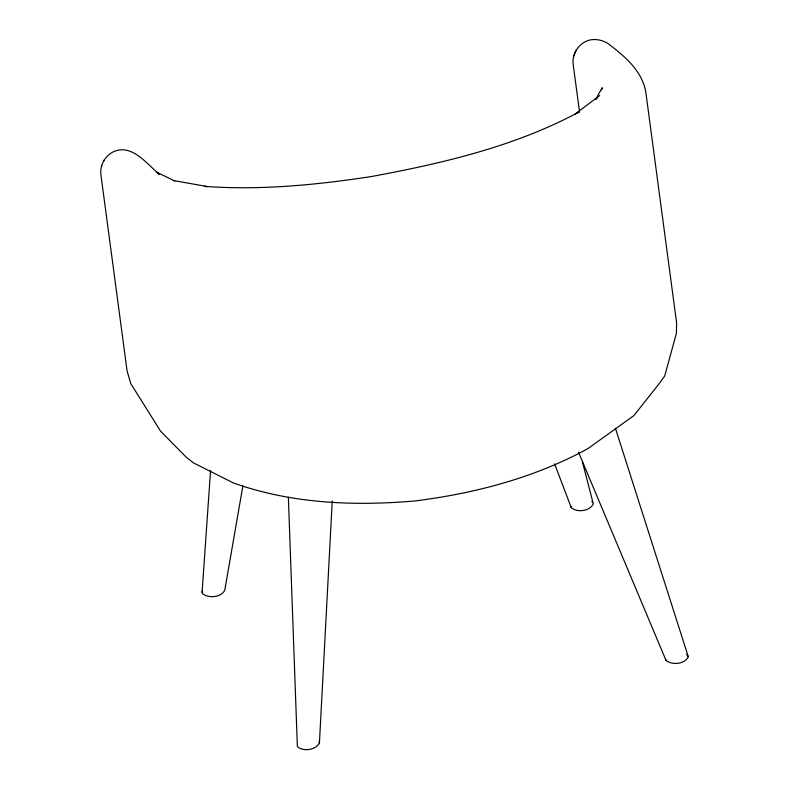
<?xml version="1.0" encoding="UTF-8"?>
<svg xmlns="http://www.w3.org/2000/svg" width="789" height="789" viewBox="0 0 789 789"><rect width="100%" height="100%" fill="white"/><g stroke="black" fill="none" stroke-linecap="round" stroke-linejoin="round"><path stroke-width="1.18" d="M288.37 497.238L297.364 746.621C303.262 751.887 315.876 750.142 319.437 742.903L332.248 500.976M242.894 485.837L224.826 589.916C221.66 597.559 208.572 598.595 202.546 593.683L202.073 592.371L210.555 470.668M158.944 174.014C146.517 163.678 131.201 142.484 112.255 152.356C104.602 156.656 99.976 165.591 100.854 174.31L127.098 370.998L130.718 383.513L160.512 431.09L186.026 456.979L193.275 462.788L234.017 483.253L241.395 485.708C297.423 503.934 356.825 505.976 415.113 500.936C475.234 493.352 534.538 477.759 587.963 448.596L633.853 415.616L658.894 384.016L664.703 375.998L676.429 333.214L676.597 322.869L645.688 91.218C641.22 69.688 624.355 56.098 607.855 43.395C602.461 40.19 596.129 38.671 589.916 40.012C579.333 42.448 571.986 53.317 573.139 63.998L579.491 111.634M202.073 592.371L202.369 590.991M615.4 428.18L688.294 656.724C685.03 664.308 672.139 665.285 666.054 660.501L578.564 452.304M601.652 89.857L602.175 87.707L596.03 98.911M576.345 49.885L573.721 55.94M103.566 161.311L104.049 160.197M101.436 166.252L101.781 165.463M595.843 99.345L597.372 97.846M599.66 95.587L575.25 113.922L579.471 111.732C514.862 146.596 442.56 163.353 370.899 176.628C315.916 184.991 260.242 190.445 204.617 186.372L206.777 186.608M173.235 180.494L207.754 186.638M174.714 180.987L156.607 172.16L159.102 174.231M686.627 654.278L688.294 656.724M591.937 501.311L593.338 503.826C589.935 511.193 577.045 512.958 571.226 507.564L554.647 463.962M592.924 502.406L582.45 461.979M665.541 659.18L666.054 660.501M570.93 506.203L571.226 507.564M319.141 741.532L319.437 742.903"/></g></svg>
